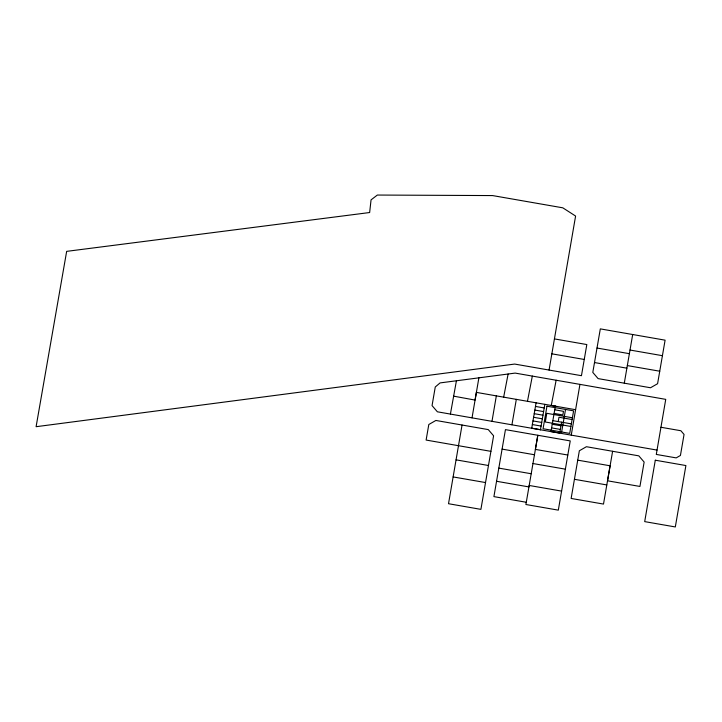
<?xml version="1.0" encoding="UTF-8"?>
<svg xmlns="http://www.w3.org/2000/svg" width="722" height="722" viewBox="0 0 722 722"><rect width="100%" height="100%" fill="white"/><g stroke="black" fill="none" stroke-linecap="round" stroke-linejoin="round"><path stroke-width="1.08" d="M657.038 450.086L472.035 417.857L476.385 392.389L575.596 409.708L571.255 435.149M491.98 421.332L496.339 395.873M462.053 425.023L448.515 503.721L480.906 509.362L493.595 435.799L488.271 429.599L435.871 420.457L428.805 424.509L426.115 440.059L490.915 451.349M478.885 377.841L475.067 400.078L453.642 396.152M511.925 424.807L516.32 399.356M531.708 428.254L536.094 402.813M549.063 370.052L575.596 216.049L562.79 207.819L492.584 195.572L377.344 195.048L371.054 199.877L369.646 212.53L66.659 251.364L36.1 426.702L514.678 364.068L581.454 375.693L586.824 344.556L554.424 338.907M540.453 429.78L544.848 404.338M550.958 431.612L555.353 406.17M558.223 421.594L558.972 417.244L572.104 419.536M561.608 422.18L559.731 433.047L550.976 431.521M561.644 431.982L565.534 409.437M575.596 409.708L579.947 384.375L515.156 373.093L440.077 382.913L435.267 386.983L432.054 405.602L437.379 411.802L472.035 417.857M577.735 460.149L571.129 498.451L603.502 504.073L610.108 465.789L577.735 460.149L579.351 450.772L586.426 446.71L638.826 455.862L644.141 462.062L639.936 486.447L607.518 480.798L612.608 451.286M624.295 383.183L632.689 334.521L600.316 328.88L592.798 372.417L598.114 378.608L650.522 387.759L657.589 383.707L665.097 340.17L632.689 334.521M450.411 414.076L456.421 380.774M503.658 397.145L508.117 374.014M527.466 401.306L532.331 376.09M556.139 380.232L551.274 405.457L555.85 406.26M627.328 365.576L659.746 371.216M594.495 362.552L626.876 368.175M567.808 455.031L535.381 449.4L537.827 435.258L528.937 486.917L496.546 481.276M532.962 463.533L565.371 469.165M561.599 491.104L529.19 485.464L525.896 504.507L558.314 510.147L570.245 440.916L505.445 429.626L493.911 496.619L526.284 502.268M453.127 476.926L485.527 482.558M630.017 350.035L662.417 355.684M597.004 348.04L629.385 353.681M551.861 353.825L584.251 359.466M579.947 384.375L665.738 399.365L656.289 454.427L676.189 457.892L680.431 455.465L684.05 434.445L680.873 430.736L660.946 427.271M535.471 406.432L544.217 407.957M554.722 409.789L563.476 411.314L562.853 414.942L554.099 413.417M534.84 410.06L543.594 411.585M572.411 417.776L546.816 413.309L545.318 422L570.912 426.458M534.217 413.679L542.971 415.204M533.594 417.298L542.348 418.823M552.853 420.655L571.355 423.877M532.971 420.917L541.726 422.442M552.231 424.274L560.976 425.8M532.349 424.545L541.094 426.07M551.599 427.893L560.353 429.419M531.717 428.164L540.471 429.689M502.088 449.111L534.47 454.752M574.441 479.3L606.805 484.94M456.06 459.851L488.469 465.5M498.821 468.109L531.202 473.749M546.96 406.206L543.07 428.742L569.712 433.39L573.602 410.845L546.96 406.206M655.296 460.212L644.692 521.618L675.314 526.952L685.9 465.546L655.296 460.212"/></g></svg>
